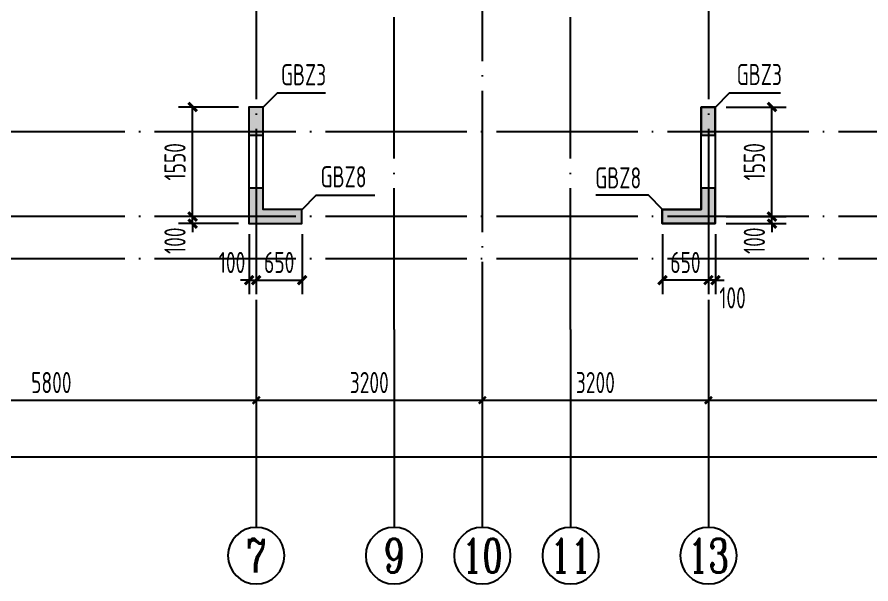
# Model space of a CAD drawing. Extents: x -1712635 to -854203, y -534641 to -21985.
# Drawn here: x -1355081 to -1342996, y -298650 to -290627 of the extents above; entities that cross this region are included whole.
import ezdxf
from ezdxf.enums import TextEntityAlignment as Align

# ---------------------------------------------------------------- set-up
doc = ezdxf.new("R2010")
doc.units = 0
doc.header["$LTSCALE"] = 1000
doc.linetypes.add('DOTE', pattern=[2.42, 2, -0.2, 0.02, -0.2])
doc.layers.get('0').update_dxf_attribs({"linetype": 'CONTINUOUS'})
doc.layers.get('Defpoints').update_dxf_attribs({"linetype": 'CONTINUOUS'})
for name, color, linetype in [('A-AXIS', 1, 'CONTINUOUS'), ('A-DOTE', 10, 'DOTE'), ('AXIS_NUM', 7, 'CONTINUOUS'), ('S-Q墙实线', 6, 'CONTINUOUS'), ('S-Q墙标注', 3, 'CONTINUOUS'), ('S-X详图填充', 252, 'CONTINUOUS'), ('S-X详图实线', 4, 'CONTINUOUS'), ('S-Y一般标注', 3, 'CONTINUOUS'), ('S-Z柱编号', 6, 'CONTINUOUS')]:
    doc.layers.add(name, color=color, linetype=linetype)
doc.styles.add('TSSD_Axis', font='complex.shx', dxfattribs={"width": 0.7, "bigfont": 'hztxt.shx'})
doc.styles.add('TSSD_DIMENSION', font='Tssdeng.shx', dxfattribs={"width": 0.7, "bigfont": 'tssdchn.shx'})
doc.styles.add('TSSD_REIN', font='tssdeng.shx', dxfattribs={"width": 0.7, "height": 300, "bigfont": 'tssdchn.shx'})
doc.styles.add('结构文字', font='zstxt.shx', dxfattribs={"width": 0.7, "bigfont": 'zshz.shx'})
doc.dimstyles.new('STRUCK', dxfattribs={"dimtxt": 400, "dimasz": 121, "dimexe": 200, "dimexo": 150, "dimgap": 115, "dimtad": 1, "dimdec": 0, "dimdsep": 46, "dimtxsty": '结构文字', "dimblk": 'ARCHTICK', "dimcen": 400, "dimclrd": 3, "dimclre": 3, "dimclrt": 7, "dimadec": 0, "dimazin": 0, "dimtfac": 1, "dimtdec": 0, "dimtix": 1, "dimtmove": 2, "dimatfit": 3, "dimldrblk": '_DIMX', "dimfxl": 0, "dimtolj": 1, "dimtzin": 0, "dimarcsym": 0})
doc.dimstyles.new('TSSD_100_100', dxfattribs={"dimtxt": 300, "dimasz": 100, "dimexe": 100, "dimexo": 250, "dimgap": 100, "dimtad": 1, "dimdec": 0, "dimzin": 0, "dimdsep": 46, "dimtxsty": 'TSSD_DIMENSION', "dimblk": 'ARCHTICK', "dimcen": 0, "dimdle": 100, "dimclrt": 7, "dimadec": 0, "dimazin": 0, "dimtfac": 1, "dimtdec": 0, "dimtix": 1, "dimtmove": 2, "dimatfit": 3, "dimldrblk": 'ARCHTICK', "dimfxl": 0, "dimtolj": 1, "dimtzin": 0, "dimarcsym": 0})

# ---------------------------------------------------------------- blocks, each defined once
blk = doc.blocks.new('_ArchTick')
at = {"color": 0, "const_width": 0.35}
blk.add_lwpolyline([(-0.5, -0.5), (0.5, 0.5)], dxfattribs=at)
blk = doc.blocks.new('*D154')
at = {"layer": 'Defpoints', "color": 0}
for p in [(8100, 3600), (13900, 3600), (13900, 2600)]:
    blk.add_point(p, dxfattribs=at)
at = {"layer": 'S-Y一般标注', "color": 0, "lineweight": -2}
for p, q in [((8100, 3350), (8100, 2500)), ((13900, 3350), (13900, 2500)), ((8000, 2600), (14000, 2600))]:
    blk.add_line(p, q, dxfattribs=at)
at = {"layer": 'S-Y一般标注', "color": 0, "lineweight": -2, "xscale": 100, "yscale": 100, "zscale": 100, "rotation": 180}
blk.add_blockref('_ArchTick', (8100, 2600), dxfattribs=at)
at = {"layer": 'S-Y一般标注', "color": 0, "lineweight": -2, "xscale": 100, "yscale": 100, "zscale": 100}
blk.add_blockref('_ArchTick', (13900, 2600), dxfattribs=at)
at = {"layer": 'S-Y一般标注', "color": 7, "insert": (11000, 2850), "char_height": 300, "attachment_point": 5, "style": 'TSSD_DIMENSION'}
blk.add_mtext('\\A1;5800', dxfattribs=at)
blk = doc.blocks.new('ts_axno')
at = {"color": 0, "linetype": 'ByBlock', "lineweight": -2}
blk.add_circle((0, 0), 0.5, dxfattribs=at)
at = {"color": 0, "linetype": 'ByBlock', "lineweight": -2, "style": 'TSSD_Axis', "width": 0.7}
blk.add_attdef('A', text='', height=0.6, dxfattribs=at).set_placement((0, 0), align=Align.MIDDLE_CENTER)
blk = doc.blocks.new('*D155')
at = {"layer": 'Defpoints', "color": 0}
for p in [(17100, 3600), (20300, 3600), (20300, 2600)]:
    blk.add_point(p, dxfattribs=at)
at = {"layer": 'S-Y一般标注', "color": 0, "lineweight": -2}
for p, q in [((17100, 3350), (17100, 2500)), ((20300, 3350), (20300, 2500)), ((17000, 2600), (20400, 2600))]:
    blk.add_line(p, q, dxfattribs=at)
at = {"layer": 'S-Y一般标注', "color": 0, "lineweight": -2, "xscale": 100, "yscale": 100, "zscale": 100, "rotation": 180}
blk.add_blockref('_ArchTick', (17100, 2600), dxfattribs=at)
at = {"layer": 'S-Y一般标注', "color": 0, "lineweight": -2, "xscale": 100, "yscale": 100, "zscale": 100}
blk.add_blockref('_ArchTick', (20300, 2600), dxfattribs=at)
at = {"layer": 'S-Y一般标注', "color": 7, "insert": (18700, 2850), "char_height": 300, "attachment_point": 5, "style": 'TSSD_DIMENSION'}
blk.add_mtext('\\A1;3200', dxfattribs=at)
blk = doc.blocks.new('*D156')
at = {"layer": 'Defpoints', "color": 0}
for p in [(20300, 3600), (26100, 3600), (26100, 2600)]:
    blk.add_point(p, dxfattribs=at)
at = {"layer": 'S-Y一般标注', "color": 0, "lineweight": -2}
for p, q in [((20300, 3350), (20300, 2500)), ((26100, 3350), (26100, 2500)), ((20200, 2600), (26200, 2600))]:
    blk.add_line(p, q, dxfattribs=at)
at = {"layer": 'S-Y一般标注', "color": 0, "lineweight": -2, "xscale": 100, "yscale": 100, "zscale": 100, "rotation": 180}
blk.add_blockref('_ArchTick', (20300, 2600), dxfattribs=at)
at = {"layer": 'S-Y一般标注', "color": 0, "lineweight": -2, "xscale": 100, "yscale": 100, "zscale": 100}
blk.add_blockref('_ArchTick', (26100, 2600), dxfattribs=at)
at = {"layer": 'S-Y一般标注', "color": 7, "insert": (23200, 2850), "char_height": 300, "attachment_point": 5, "style": 'TSSD_DIMENSION'}
blk.add_mtext('\\A1;5800', dxfattribs=at)
blk = doc.blocks.new('*D162')
at = {"layer": 'Defpoints', "color": 0}
for p in [(4600, 3600), (54600, 3600), (54600, 1800)]:
    blk.add_point(p, dxfattribs=at)
at = {"layer": 'S-Y一般标注', "color": 0, "lineweight": -2}
for p, q in [((4600, 3350), (4600, 1700)), ((54600, 3350), (54600, 1700)), ((4500, 1800), (54700, 1800))]:
    blk.add_line(p, q, dxfattribs=at)
at = {"layer": 'S-Y一般标注', "color": 0, "lineweight": -2, "xscale": 100, "yscale": 100, "zscale": 100, "rotation": 180}
blk.add_blockref('_ArchTick', (4600, 1800), dxfattribs=at)
at = {"layer": 'S-Y一般标注', "color": 0, "lineweight": -2, "xscale": 100, "yscale": 100, "zscale": 100}
blk.add_blockref('_ArchTick', (54600, 1800), dxfattribs=at)
at = {"layer": 'S-Y一般标注', "color": 7, "insert": (29600, 2050), "char_height": 300, "attachment_point": 5, "style": 'TSSD_DIMENSION'}
blk.add_mtext('\\A1;50000', dxfattribs=at)
blk = doc.blocks.new('*D163')
at = {"layer": 'Defpoints', "color": 0}
for p in [(13900, 3600), (17100, 3600), (17100, 2600)]:
    blk.add_point(p, dxfattribs=at)
at = {"layer": 'S-Y一般标注', "color": 0, "lineweight": -2}
for p, q in [((13900, 3350), (13900, 2500)), ((17100, 3350), (17100, 2500)), ((13800, 2600), (17200, 2600))]:
    blk.add_line(p, q, dxfattribs=at)
at = {"layer": 'S-Y一般标注', "color": 0, "lineweight": -2, "xscale": 100, "yscale": 100, "zscale": 100, "rotation": 180}
blk.add_blockref('_ArchTick', (13900, 2600), dxfattribs=at)
at = {"layer": 'S-Y一般标注', "color": 0, "lineweight": -2, "xscale": 100, "yscale": 100, "zscale": 100}
blk.add_blockref('_ArchTick', (17100, 2600), dxfattribs=at)
at = {"layer": 'S-Y一般标注', "color": 7, "insert": (15500, 2850), "char_height": 300, "attachment_point": 5, "style": 'TSSD_DIMENSION'}
blk.add_mtext('\\A1;3200', dxfattribs=at)
blk = doc.blocks.new('*D2126')
at = {"layer": 'Defpoints', "color": 0}
for p in [(-1352596, -293450), (-1351796, -293450), (-1351796, -293550)]:
    blk.add_point(p, dxfattribs=at)
at = {"layer": 'S-Q墙标注', "color": 3, "lineweight": -2}
for p, q in [((-1352596, -293450), (-1352596, -293329)), ((-1351946, -293450), (-1352796, -293450)), ((-1352596, -293550), (-1352596, -293450)), ((-1351946, -293550), (-1352796, -293550)), ((-1352596, -293550), (-1352596, -293671))]:
    blk.add_line(p, q, dxfattribs=at)
at = {"layer": 'S-Q墙标注', "color": 3, "lineweight": -2, "xscale": 121, "yscale": 121, "zscale": 121}
for p, rotation in [((-1352596, -293450), 270), ((-1352596, -293550), 90)]:
    blk.add_blockref('_ArchTick', p, dxfattribs=dict(at, rotation=rotation))
at = {"layer": 'S-Q墙标注', "color": 7, "insert": (-1352846, -293792), "char_height": 300, "attachment_point": 5, "rotation": 90, "style": 'TSSD_REIN'}
blk.add_mtext('\\A1;100', dxfattribs=at)
blk = doc.blocks.new('_DIMX')
blk.add_line((-150, 0), (150, 0))
at = {"const_width": 50}
blk.add_lwpolyline([(-70, -70), (70, 70)], dxfattribs=at)
blk = doc.blocks.new('*D2127')
at = {"layer": 'Defpoints', "color": 0}
for p in [(-1352596, -291900), (-1351796, -291900), (-1351796, -293450)]:
    blk.add_point(p, dxfattribs=at)
at = {"layer": 'S-Q墙标注', "color": 3, "lineweight": -2}
for p, q in [((-1351946, -291900), (-1352796, -291900)), ((-1352596, -293450), (-1352596, -291900)), ((-1351946, -293450), (-1352796, -293450))]:
    blk.add_line(p, q, dxfattribs=at)
at = {"layer": 'S-Q墙标注', "color": 3, "lineweight": -2, "xscale": 121, "yscale": 121, "zscale": 121}
for p, rotation in [((-1352596, -291900), 90), ((-1352596, -293450), 270)]:
    blk.add_blockref('_ArchTick', p, dxfattribs=dict(at, rotation=rotation))
at = {"layer": 'S-Q墙标注', "color": 7, "insert": (-1352846, -292675), "char_height": 300, "attachment_point": 5, "rotation": 90, "style": 'TSSD_REIN'}
blk.add_mtext('\\A1;1550', dxfattribs=at)
blk = doc.blocks.new('*D2128')
at = {"layer": 'Defpoints', "color": 0}
for p in [(-1351796, -293550), (-1351696, -293550), (-1351696, -294350)]:
    blk.add_point(p, dxfattribs=at)
at = {"layer": 'S-Q墙标注', "color": 3, "lineweight": -2}
for p, q in [((-1351796, -293700), (-1351796, -294550)), ((-1351696, -293700), (-1351696, -294550)), ((-1351796, -294350), (-1351917, -294350)), ((-1351796, -294350), (-1351696, -294350)), ((-1351696, -294350), (-1351575, -294350))]:
    blk.add_line(p, q, dxfattribs=at)
at = {"layer": 'S-Q墙标注', "color": 3, "lineweight": -2, "xscale": 121, "yscale": 121, "zscale": 121}
blk.add_blockref('_ArchTick', (-1351796, -294350), dxfattribs=at)
at = {"layer": 'S-Q墙标注', "color": 3, "lineweight": -2, "xscale": 121, "yscale": 121, "zscale": 121, "rotation": 180}
blk.add_blockref('_ArchTick', (-1351696, -294350), dxfattribs=at)
at = {"layer": 'S-Q墙标注', "color": 7, "insert": (-1352038, -294100), "char_height": 300, "attachment_point": 5, "style": 'TSSD_REIN'}
blk.add_mtext('\\A1;100', dxfattribs=at)
blk = doc.blocks.new('*D2129')
at = {"layer": 'Defpoints', "color": 0}
for p in [(-1351696, -293550), (-1351046, -293550), (-1351046, -294350)]:
    blk.add_point(p, dxfattribs=at)
at = {"layer": 'S-Q墙标注', "color": 3, "lineweight": -2}
for p, q in [((-1351696, -293700), (-1351696, -294550)), ((-1351046, -293700), (-1351046, -294550)), ((-1351696, -294350), (-1351046, -294350))]:
    blk.add_line(p, q, dxfattribs=at)
at = {"layer": 'S-Q墙标注', "color": 3, "lineweight": -2, "xscale": 121, "yscale": 121, "zscale": 121, "rotation": 180}
blk.add_blockref('_ArchTick', (-1351696, -294350), dxfattribs=at)
at = {"layer": 'S-Q墙标注', "color": 3, "lineweight": -2, "xscale": 121, "yscale": 121, "zscale": 121}
blk.add_blockref('_ArchTick', (-1351046, -294350), dxfattribs=at)
at = {"layer": 'S-Q墙标注', "color": 7, "insert": (-1351371, -294100), "char_height": 300, "attachment_point": 5, "style": 'TSSD_REIN'}
blk.add_mtext('\\A1;650', dxfattribs=at)
blk = doc.blocks.new('*D2157')
at = {"layer": 'Defpoints', "color": 0}
for p in [(-1345196, -293450), (-1344396, -293450), (-1345196, -293550)]:
    blk.add_point(p, dxfattribs=at)
at = {"layer": 'S-Q墙标注', "color": 3, "lineweight": -2}
for p, q in [((-1344396, -293450), (-1344396, -293329)), ((-1345046, -293450), (-1344196, -293450)), ((-1344396, -293550), (-1344396, -293450)), ((-1345046, -293550), (-1344196, -293550)), ((-1344396, -293550), (-1344396, -293671))]:
    blk.add_line(p, q, dxfattribs=at)
at = {"layer": 'S-Q墙标注', "color": 3, "lineweight": -2, "xscale": 121, "yscale": 121, "zscale": 121}
for p, rotation in [((-1344396, -293450), 270), ((-1344396, -293550), 90)]:
    blk.add_blockref('_ArchTick', p, dxfattribs=dict(at, rotation=rotation))
at = {"layer": 'S-Q墙标注', "color": 7, "insert": (-1344646, -293792), "char_height": 300, "attachment_point": 5, "rotation": 90, "style": 'TSSD_REIN'}
blk.add_mtext('\\A1;100', dxfattribs=at)
blk = doc.blocks.new('*D2158')
at = {"layer": 'Defpoints', "color": 0}
for p in [(-1345196, -291900), (-1344396, -291900), (-1345196, -293450)]:
    blk.add_point(p, dxfattribs=at)
at = {"layer": 'S-Q墙标注', "color": 3, "lineweight": -2}
for p, q in [((-1345046, -291900), (-1344196, -291900)), ((-1344396, -293450), (-1344396, -291900)), ((-1345046, -293450), (-1344196, -293450))]:
    blk.add_line(p, q, dxfattribs=at)
at = {"layer": 'S-Q墙标注', "color": 3, "lineweight": -2, "xscale": 121, "yscale": 121, "zscale": 121}
for p, rotation in [((-1344396, -291900), 90), ((-1344396, -293450), 270)]:
    blk.add_blockref('_ArchTick', p, dxfattribs=dict(at, rotation=rotation))
at = {"layer": 'S-Q墙标注', "color": 7, "insert": (-1344646, -292675), "char_height": 300, "attachment_point": 5, "rotation": 90, "style": 'TSSD_REIN'}
blk.add_mtext('\\A1;1550', dxfattribs=at)
blk = doc.blocks.new('*D2159')
at = {"layer": 'Defpoints', "color": 0}
for p in [(-1345296, -293550), (-1345196, -293550), (-1345296, -294350)]:
    blk.add_point(p, dxfattribs=at)
at = {"layer": 'S-Q墙标注', "color": 3, "lineweight": -2}
for p, q in [((-1345296, -293700), (-1345296, -294550)), ((-1345196, -293700), (-1345196, -294550)), ((-1345296, -294350), (-1345417, -294350)), ((-1345196, -294350), (-1345296, -294350)), ((-1345196, -294350), (-1345075, -294350))]:
    blk.add_line(p, q, dxfattribs=at)
at = {"layer": 'S-Q墙标注', "color": 3, "lineweight": -2, "xscale": 121, "yscale": 121, "zscale": 121}
blk.add_blockref('_ArchTick', (-1345296, -294350), dxfattribs=at)
at = {"layer": 'S-Q墙标注', "color": 3, "lineweight": -2, "xscale": 121, "yscale": 121, "zscale": 121, "rotation": 180}
blk.add_blockref('_ArchTick', (-1345196, -294350), dxfattribs=at)
at = {"layer": 'S-Q墙标注', "color": 7, "insert": (-1344954, -294600), "char_height": 300, "attachment_point": 5, "style": 'TSSD_REIN'}
blk.add_mtext('\\A1;100', dxfattribs=at)
blk = doc.blocks.new('*D2160')
at = {"layer": 'Defpoints', "color": 0}
for p in [(-1345946, -293550), (-1345296, -293550), (-1345946, -294350)]:
    blk.add_point(p, dxfattribs=at)
at = {"layer": 'S-Q墙标注', "color": 3, "lineweight": -2}
for p, q in [((-1345946, -293700), (-1345946, -294550)), ((-1345296, -293700), (-1345296, -294550)), ((-1345296, -294350), (-1345946, -294350))]:
    blk.add_line(p, q, dxfattribs=at)
at = {"layer": 'S-Q墙标注', "color": 3, "lineweight": -2, "xscale": 121, "yscale": 121, "zscale": 121, "rotation": 180}
blk.add_blockref('_ArchTick', (-1345946, -294350), dxfattribs=at)
at = {"layer": 'S-Q墙标注', "color": 3, "lineweight": -2, "xscale": 121, "yscale": 121, "zscale": 121}
blk.add_blockref('_ArchTick', (-1345296, -294350), dxfattribs=at)
at = {"layer": 'S-Q墙标注', "color": 7, "insert": (-1345621, -294100), "char_height": 300, "attachment_point": 5, "style": 'TSSD_REIN'}
blk.add_mtext('\\A1;650', dxfattribs=at)
blk = doc.blocks.new('20210726.16395156')
at = {"layer": 'A-AXIS'}
for p, q in [((13900, 3600), (13900, 800)), ((15850, 3600), (15850, 800)), ((17100, 3600), (17100, 800)), ((18350, 3600.1), (18350, 800.1)), ((20300, 3600), (20300, 800))]:
    blk.add_line(p, q, dxfattribs=at)
at = {"layer": 'A-DOTE'}
for p, q in [((13900.2, 13700), (13900, 3600)), ((20299.8, 13700), (20300, 3600)), ((15850, 3600), (15850, 11500)), ((18350, 3600.1), (18350, 11500)), ((17100, 9400), (17100, 3600)), ((55600, 6400), (3600, 6400)), ((55600, 5200), (3600, 5200)), ((55600, 4600), (3600, 4600))]:
    blk.add_line(p, q, dxfattribs=at)
at = {"layer": 'A-AXIS'}
ref = blk.add_blockref('ts_axno', (13900, 400), dxfattribs=dict(at, xscale=-800, yscale=800, zscale=800, rotation=180))
ref.add_attrib('5', '7', dxfattribs={"layer": 'AXIS_NUM', "height": 480, "style": 'TSSD_Axis', "width": 0.7}).set_placement((13900, 400), align=Align.MIDDLE_CENTER)
ref = blk.add_blockref('ts_axno', (15850, 400), dxfattribs=dict(at, xscale=-800, yscale=800, zscale=800, rotation=180))
ref.add_attrib('5', '9', dxfattribs={"layer": 'AXIS_NUM', "height": 480, "style": 'TSSD_Axis', "width": 0.7}).set_placement((15850, 400), align=Align.MIDDLE_CENTER)
ref = blk.add_blockref('ts_axno', (17100, 400), dxfattribs=dict(at, xscale=-800, yscale=800, zscale=800, rotation=180))
ref.add_attrib('8', '10', dxfattribs={"layer": 'AXIS_NUM', "height": 480, "style": 'TSSD_Axis', "width": 0.7}).set_placement((17100, 400), align=Align.MIDDLE_CENTER)
ref = blk.add_blockref('ts_axno', (18350, 400.1), dxfattribs=dict(at, xscale=-800, yscale=800, zscale=800, rotation=180))
ref.add_attrib('5', '11', dxfattribs={"layer": 'AXIS_NUM', "height": 480, "style": 'TSSD_Axis', "width": 0.7}).set_placement((18350, 400.1), align=Align.MIDDLE_CENTER)
ref = blk.add_blockref('ts_axno', (20300, 400), dxfattribs=dict(at, xscale=-800, yscale=800, zscale=800, rotation=180))
ref.add_attrib('8', '13', dxfattribs={"layer": 'AXIS_NUM', "height": 480, "style": 'TSSD_Axis', "width": 0.7}).set_placement((20300, 400), align=Align.MIDDLE_CENTER)
at = {"layer": 'S-Y一般标注'}
for base, p1, p2, picture, middle in [((54600, 1800), (4600, 3600), (54600, 3600), '*D162', (29600, 2050)), ((13900, 2600), (8100, 3600), (13900, 3600), '*D154', (11000, 2850)), ((17100, 2600), (13900, 3600), (17100, 3600), '*D163', (15500, 2850)), ((20300, 2600), (17100, 3600), (20300, 3600), '*D155', (18700, 2850)), ((26100, 2600), (20300, 3600), (26100, 3600), '*D156', (23200, 2850))]:
    dim = blk.add_linear_dim(base=base, p1=p1, p2=p2, dimstyle='TSSD_100_100', dxfattribs=at)
    dim.commit()
    dim.dimension.update_dxf_attribs({"geometry": picture, "text_midpoint": middle})

msp = doc.modelspace()

# ---------------------------------------------------------------- hatches: boundary and pattern name
at = {"layer": 'S-X详图填充'}
h = msp.add_hatch(color=256, dxfattribs=at)
h.dxf.hatch_style = 1
h.paths.add_polyline_path([(-1351798.08, -292299.82), (-1351598.08, -292299.82), (-1351598.08, -291899.82), (-1351798.08, -291899.82)])
h = msp.add_hatch(color=256, dxfattribs=at)
h.dxf.hatch_style = 1
h.paths.add_polyline_path([(-1345398.13, -292299.82), (-1345198.13, -292299.82), (-1345198.13, -291899.82), (-1345398.13, -291899.82)])
h = msp.add_hatch(color=256, dxfattribs=at)
h.dxf.hatch_style = 1
h.paths.add_polyline_path([(-1351598.08, -293049.82), (-1351798.08, -293049.82), (-1351798.08, -293549.82), (-1351048.09, -293549.82), (-1351048.09, -293349.82), (-1351598.08, -293349.82)])
h = msp.add_hatch(color=256, dxfattribs=at)
h.dxf.hatch_style = 1
h.paths.add_polyline_path([(-1345198.13, -293049.82), (-1345398.13, -293049.82), (-1345398.13, -293349.82), (-1345948.12, -293349.82), (-1345948.12, -293549.82), (-1345198.13, -293549.82)])

# ---------------------------------------------------------------- linework, layer by layer
at = {"layer": 'S-Q墙实线'}
for points in [[(-1351798.08, -293549.82), (-1351048.09, -293549.82), (-1351048.09, -293349.82), (-1351598.08, -293349.82), (-1351598.08, -291899.82), (-1351798.08, -291899.82)], [(-1345198.13, -293549.82), (-1345948.12, -293549.82), (-1345948.12, -293349.82), (-1345398.13, -293349.82), (-1345398.13, -292249.82), (-1345398.13, -291899.82), (-1345198.13, -291899.82), (-1345198.13, -292249.82)]]:
    msp.add_lwpolyline(points, close=True, dxfattribs=at)
at = {"layer": 'S-X详图实线'}
for points in [[(-1351798.08, -292299.82), (-1351598.08, -292299.82), (-1351598.08, -291899.82), (-1351798.08, -291899.82), (-1351798.08, -292299.82)], [(-1345398.13, -292299.82), (-1345198.13, -292299.82), (-1345198.13, -291899.82), (-1345398.13, -291899.82), (-1345398.13, -292299.82)], [(-1351598.08, -293049.82), (-1351798.08, -293049.82), (-1351798.08, -293549.82), (-1351048.09, -293549.82), (-1351048.09, -293349.82), (-1351598.08, -293349.82), (-1351598.08, -293049.82)], [(-1345198.13, -293049.82), (-1345398.13, -293049.82), (-1345398.13, -293349.82), (-1345948.12, -293349.82), (-1345948.12, -293549.82), (-1345198.13, -293549.82), (-1345198.13, -293049.82)]]:
    msp.add_lwpolyline(points, close=True, dxfattribs=at)
at = {"layer": 'S-Z柱编号', "color": 7}
for points in [[(-1351595.59, -291899.82), (-1351395.59, -291699.82), (-1350716.99, -291699.82)], [(-1345195.64, -291899.82), (-1344995.64, -291699.82), (-1344276.43, -291699.82)], [(-1351045.6, -293349.82), (-1350845.6, -293149.82), (-1350015.83, -293149.82)], [(-1345945.63, -293349.82), (-1346145.63, -293149.82), (-1346889.14, -293149.82)]]:
    msp.add_lwpolyline(points, dxfattribs=at)

# ---------------------------------------------------------------- block references
at = {"layer": 'A-DOTE'}
msp.add_blockref('20210726.16395156', (-1365595.6, -298649.86), dxfattribs=at)

# ---------------------------------------------------------------- texts
at = {"layer": 'S-Z柱编号', "color": 7, "style": 'TSSD_REIN', "width": 0.7}
for s, p in [('GBZ3', (-1351345.75, -291683.07)), ('GBZ3', (-1344895.64, -291680.32)), ('GBZ8', (-1350785.37, -293127.43)), ('GBZ8', (-1346897.53, -293142.77))]:
    msp.add_text(s, height=300, dxfattribs=at).set_placement(p, align=Align.BOTTOM_LEFT)

# ---------------------------------------------------------------- dimensions: what is measured, and where the dimension line sits
at = {"layer": 'S-Q墙标注'}
for base, p1, p2, angle, picture, middle in [((-1352595.59, -291899.82), (-1351795.59, -293449.82), (-1351795.59, -291899.82), 90, '*D2127', (-1352845.59, -292674.82)), ((-1344395.61, -291899.82), (-1345195.61, -293449.82), (-1345195.61, -291899.82), 90, '*D2158', (-1344645.61, -292674.82)), ((-1345945.6, -294349.82), (-1345295.64, -293549.82), (-1345945.6, -293549.82), 180, '*D2160', (-1345620.62, -294099.82))]:
    dim = msp.add_linear_dim(base=base, p1=p1, p2=p2, angle=angle, dimstyle='STRUCK', override={"dimtxt": 300, "dimgap": 100, "dimtxsty": 'TSSD_REIN'}, dxfattribs=at)
    dim.commit()
    dim.dimension.update_dxf_attribs({"geometry": picture, "text_midpoint": middle})
for base, p1, p2, angle, picture, middle in [((-1352595.59, -293449.82), (-1351795.59, -293549.82), (-1351795.59, -293449.82), 90, '*D2126', (-1352845.59, -293791.75)), ((-1344395.61, -293449.82), (-1345195.61, -293549.82), (-1345195.61, -293449.82), 90, '*D2157', (-1344645.61, -293791.75)), ((-1345295.64, -294349.82), (-1345195.61, -293549.82), (-1345295.64, -293549.82), 180, '*D2159', (-1344953.69, -294599.82))]:
    dim = msp.add_linear_dim(base=base, p1=p1, p2=p2, angle=angle, dimstyle='STRUCK', override={"dimtxt": 300, "dimgap": 100, "dimtxsty": 'TSSD_REIN'}, dxfattribs=at)
    dim.commit()
    dim.dimension.update_dxf_attribs({"geometry": picture, "text_midpoint": middle, "dimtype": 160})
dim = msp.add_linear_dim(base=(-1351695.57, -294349.82), p1=(-1351795.59, -293549.82), p2=(-1351695.57, -293549.82), dimstyle='STRUCK', override={"dimtxt": 300, "dimgap": 100, "dimtxsty": 'TSSD_REIN'}, dxfattribs=at)
dim.commit()
dim.dimension.update_dxf_attribs({"geometry": '*D2128', "text_midpoint": (-1352037.51, -294099.82), "dimtype": 160})
dim = msp.add_linear_dim(base=(-1351045.6, -294349.82), p1=(-1351695.57, -293549.82), p2=(-1351045.6, -293549.82), dimstyle='STRUCK', override={"dimtxt": 300, "dimgap": 100, "dimtxsty": 'TSSD_REIN'}, dxfattribs=at)
dim.commit()
dim.dimension.update_dxf_attribs({"geometry": '*D2129', "text_midpoint": (-1351370.59, -294099.82)})

doc.saveas('drawing.dxf')
